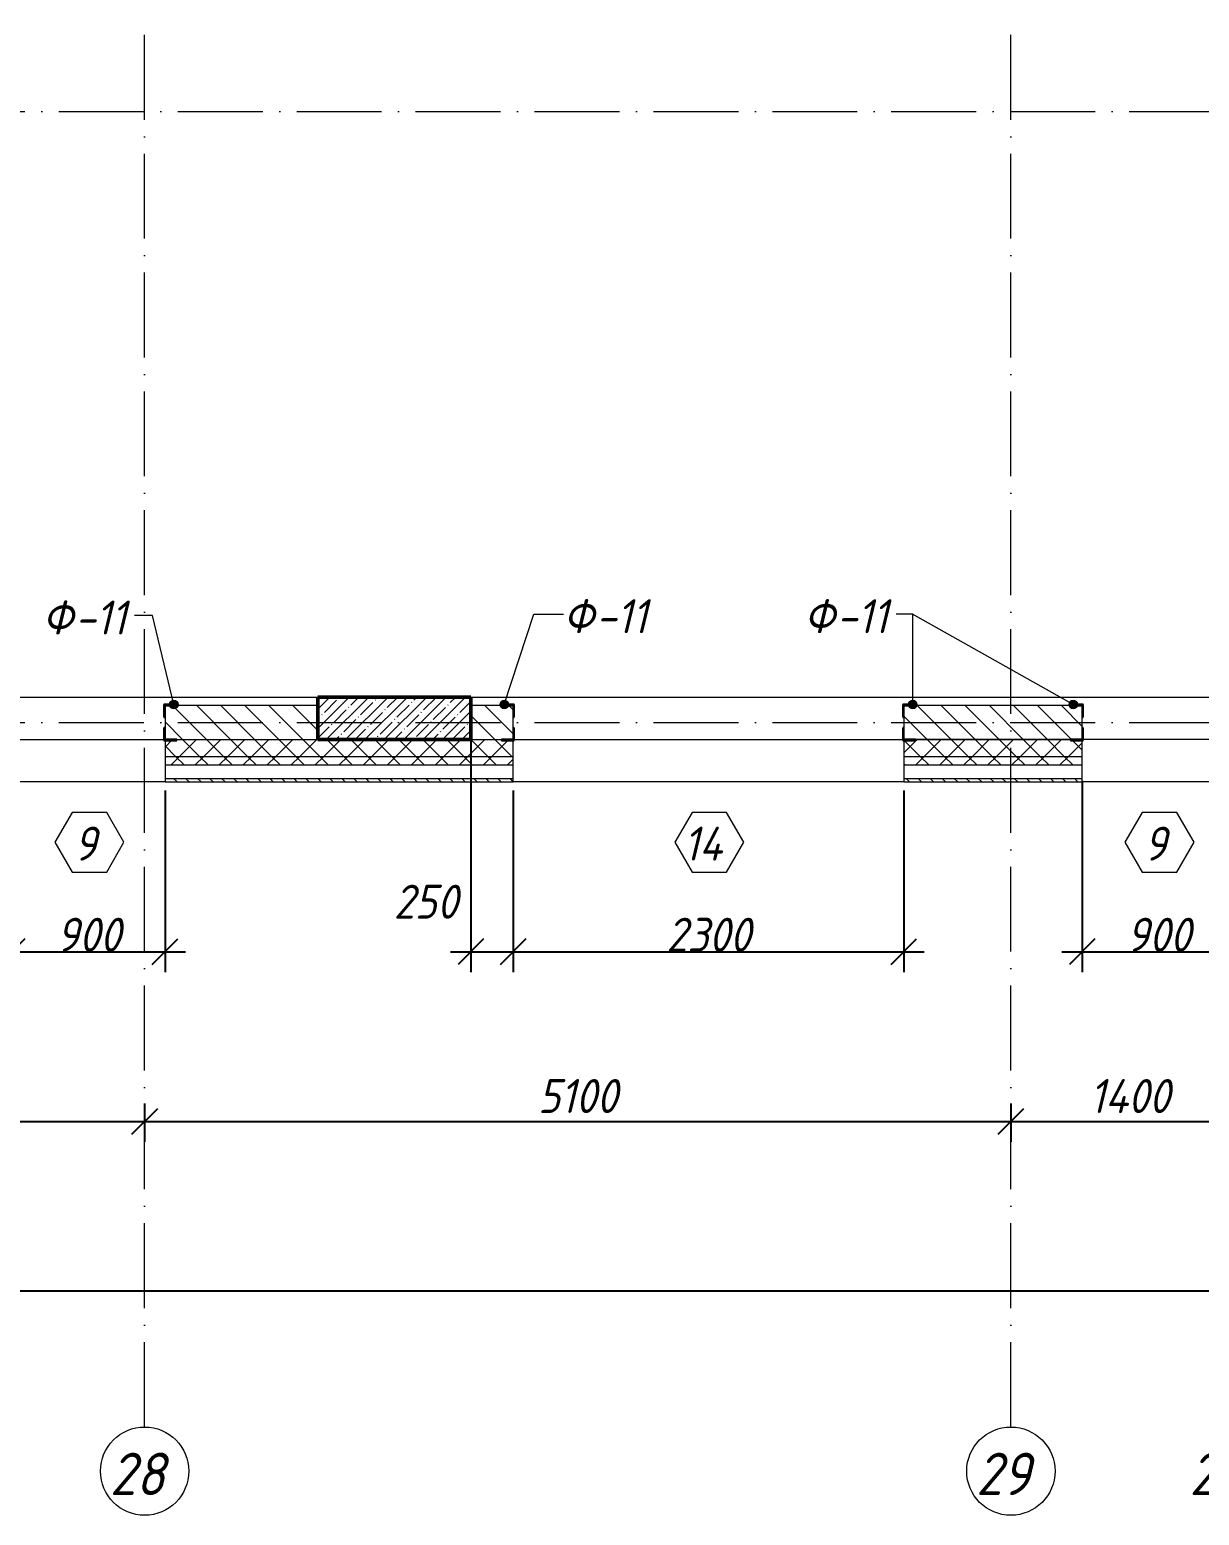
# Model space of a CAD drawing. Header units: millimetres. Extents: x -269418 to 201924, y -5890 to 98643.
# Drawn here: x 100034 to 106919, y -4670 to 4081 of the extents above; entities that cross this region are included whole.
import ezdxf

# ---------------------------------------------------------------- set-up
doc = ezdxf.new("R2010")
doc.units = ezdxf.units.MM
doc.linetypes.add('50_200_ШТРИХ_1Т_ш5_п1_п1_', pattern=[700, 500, -100, 0, -100])
for name, color, linetype, lineweight in [('A-ANNO-DIMS', 7, 'Continuous', 9), ('A-DETL', 7, 'Continuous', 9), ('A-GENM-1', 7, 'Continuous', 25), ('A-GENM-IDEN', 7, 'Continuous', 9), ('A-GLAZ-IDEN', 7, 'Continuous', 9), ('A-WALL', 7, 'Continuous', 5), ('A-WALL-1', 7, 'Continuous', 9), ('A-WALL-FNSH-1', 7, 'Continuous', 9), ('A-WALL-PATT-2', 7, 'Continuous', 5), ('I-WALL', 7, 'Continuous', 5), ('S-COLS', 7, 'Continuous', 9), ('S-COLS-1', 7, 'Continuous', 5), ('S-COLS-2', 7, 'Continuous', 50), ('Оси', 7, 'Continuous', 9), ('Оси-1', 7, '50_200_ШТРИХ_1Т_ш5_п1_п1_', 9)]:
    doc.layers.add(name, color=color, linetype=linetype, lineweight=lineweight)
doc.layers.add('A-WALL-2', color=7, linetype='Continuous', lineweight=13, true_color=0xce0000)
doc.layers.add('A-WALL-PATT-1', color=7, linetype='Continuous', lineweight=5, true_color=0xce0000)
doc.styles.add('ISOCPEUR_I', font='isocpeui.ttf', dxfattribs={"width": 0.9, "height": 250})
doc.styles.add('ISOCPEUR_I_2', font='isocpeui.ttf', dxfattribs={"width": 0.9, "height": 200})
doc.dimstyles.new('ISO-2_0_0_9К_СРЕДНИЙ_1', dxfattribs={"dimscale": 304.8, "dimtxt": 199.196235, "dimasz": 0.492126, "dimexe": 0.393701, "dimexo": 0, "dimgap": 0, "dimtad": 1, "dimdec": 0, "dimzin": 0, "dimdsep": 46, "dimtxsty": 'ISOCPEUR_I_2', "dimblk1": 'OBLIQUE', "dimblk2": 'OBLIQUE', "dimsah": 1, "dimcen": 0.09, "dimdle": 0.393701, "dimazin": 0, "dimtfac": 1, "dimtdec": 4, "dimtix": 1, "dimtmove": 1, "dimatfit": 3, "dimfxl": 1, "dimtvp": 1, "dimtolj": 1, "dimtzin": 0, "dimarcsym": 2})
doc.dimstyles.new('ISO-2_0_0_9К_СРЕДНИЙ_2', dxfattribs={"dimscale": 304.8, "dimtxt": 199.196235, "dimasz": 0.492126, "dimexe": 0.393701, "dimexo": 0, "dimgap": 0, "dimtad": 1, "dimdec": 0, "dimzin": 0, "dimdsep": 46, "dimtxsty": 'ISOCPEUR_I_2', "dimblk1": 'OBLIQUE', "dimblk2": 'OBLIQUE', "dimsah": 1, "dimcen": 0.09, "dimdle": 0.393701, "dimazin": 0, "dimtfac": 1, "dimtdec": 4, "dimtix": 1, "dimtmove": 0, "dimatfit": 3, "dimfxl": 1, "dimtvp": 1, "dimtolj": 1, "dimtzin": 0, "dimarcsym": 2})
doc.dimstyles.new('ISO-2_0_0_9К_СРЕДНИЙ_ФОН', dxfattribs={"dimscale": 304.8, "dimtxt": 199.196235, "dimasz": 0.492126, "dimexe": 0.393701, "dimexo": 0, "dimgap": 0.164042, "dimtad": 1, "dimdec": 0, "dimdsep": 46, "dimtxsty": 'ISOCPEUR_I_2', "dimblk1": 'OBLIQUE', "dimblk2": 'OBLIQUE', "dimsah": 1, "dimcen": 0.09, "dimdle": 0.393701, "dimazin": 0, "dimtfac": 1, "dimtdec": 4, "dimtix": 1, "dimtmove": 0, "dimatfit": 3, "dimfxl": 1, "dimtvp": 1, "dimtfill": 1, "dimtolj": 1, "dimtzin": 0, "dimarcsym": 2})
doc.dimstyles.new('ISO-2_0_0_9К_СРЕДНИЙ_ФОН_2', dxfattribs={"dimscale": 304.8, "dimtxt": 199.196235, "dimasz": 0.492126, "dimexe": 0.393701, "dimexo": 0, "dimgap": 0.164042, "dimtad": 1, "dimdec": 0, "dimdsep": 46, "dimtxsty": 'ISOCPEUR_I_2', "dimblk1": 'OBLIQUE', "dimblk2": 'OBLIQUE', "dimsah": 1, "dimcen": 0.09, "dimdle": 0.393701, "dimazin": 0, "dimtfac": 1, "dimtdec": 4, "dimtix": 1, "dimtmove": 2, "dimatfit": 3, "dimfxl": 1, "dimtvp": 1, "dimtfill": 1, "dimtolj": 1, "dimtzin": 0, "dimarcsym": 2})
pattern_1 = [(45, (0, 0), (-70.71068, 70.71068), []), (135, (0, 0), (-70.71068, -70.71068), [])]
pattern_2 = [(135, (0, 0), (-70.71068, -70.71068), [])]

# ---------------------------------------------------------------- blocks, each defined once
blk = doc.blocks.new('Колонна_Несущая_Прямоугольное сечение - 250х900-V2-АР1_1_Кладочный план 3 этажа')
at = {"layer": 'S-COLS-1'}
h = blk.add_hatch(dxfattribs=at)
h.set_pattern_fill('FP_12', color=256, style=0, pattern_type=2)
h.set_pattern_definition([(45, (-102180, -25), (-57.024626, 57.024626), []), (45, (-102122.975, -25), (-57.024626, 57.024626), [100.806, -20.161, 3.353, -16.808])])
h.paths.add_polyline_path([(-348.7, -125), (450, -125), (450, 125), (-450, 125), (-450, -125)], flags=0)
at = {"layer": 'S-COLS-2'}
for p, q in [((450, 125), (-450, 125)), ((-450, 125), (-450, -125)), ((450, -125), (450, 125)), ((-450, -125), (450, -125))]:
    blk.add_line(p, q, dxfattribs=at)
blk = doc.blocks.new('Фахверк_СКБ_Уголок - Ф-11_200х2500 h-28441216-АР1_1_Кладочный план 3 этажа')
at = {"layer": 'A-GENM-1'}
for p, q in [((200, 156), (125, 156)), ((125, 156), (125, 81)), ((131, 81), (131, 150)), ((131, 150), (200, 150)), ((200, 150), (200, 156)), ((125, 81), (131, 81)), ((131, 19), (125, 19)), ((125, 19), (125, -56)), ((131, -50), (131, 19)), ((125, -56), (200, -56)), ((200, -50), (131, -50)), ((200, -56), (200, -50))]:
    blk.add_line(p, q, dxfattribs=at)
blk = doc.blocks.new('Ось сетки - Круг_Ø6_00__ISO-2_5_0_9K_ кружки поменьше-23056867-АР1_1_Кладочный план 3 этажа')
at = {"layer": 'Оси'}
blk.add_circle((0, 0), 2.6, dxfattribs=at)
blk = doc.blocks.new('_Oblique')
at = {"color": 0, "linetype": 'ByBlock', "lineweight": -2}
blk.add_line((-0.5, -0.5), (0.5, 0.5), dxfattribs=at)
blk = doc.blocks.new('DIMBLOCK35-АР1_1_Кладочный план 3 этажа')
at = {"layer": 'A-ANNO-DIMS', "color": 0, "lineweight": -2, "transparency": 16777216}
for p, q in [((98610, -2244.1), (98610, -2470.2)), ((100710, -2244.1), (100710, -2470.2)), ((98490, -2350.2), (100830, -2350.2))]:
    blk.add_line(p, q, dxfattribs=at)
at = {"layer": 'Defpoints', "color": 0, "transparency": 16777216}
for p in [(98610, -2244.1), (100710, -2244.1), (100710, -2350.2)]:
    blk.add_point(p, dxfattribs=at)
at = {"layer": 'A-ANNO-DIMS', "color": 0, "lineweight": -2, "transparency": 16777216, "xscale": 150, "yscale": 150, "zscale": 150, "rotation": 180}
blk.add_blockref('_Oblique', (98610, -2350.2), dxfattribs=at)
at = {"layer": 'A-ANNO-DIMS', "color": 0, "lineweight": -2, "transparency": 16777216, "xscale": 150, "yscale": 150, "zscale": 150}
blk.add_blockref('_Oblique', (100710, -2350.2), dxfattribs=at)
at = {"layer": 'A-ANNO-DIMS', "color": 0, "transparency": 16777216, "insert": (99660, -2200.2), "char_height": 200, "width": 560.814, "attachment_point": 5, "style": 'ISOCPEUR_I_2', "bg_fill": 3, "box_fill_scale": 1.1, "bg_fill_color": 256, "bg_fill_true_color": 13158600, "bg_fill_transparency": 0}
blk.add_mtext('\\A1;2100', dxfattribs=at)
blk = doc.blocks.new('DIMBLOCK36-АР1_1_Кладочный план 3 этажа')
at = {"layer": 'A-ANNO-DIMS', "color": 0, "lineweight": -2, "transparency": 16777216}
for p, q in [((100710, -2244.1), (100710, -2470.2)), ((105810, -2244.1), (105810, -2470.2)), ((100590, -2350.2), (105930, -2350.2))]:
    blk.add_line(p, q, dxfattribs=at)
at = {"layer": 'Defpoints', "color": 0, "transparency": 16777216}
for p in [(100710, -2244.1), (105810, -2244.1), (105810, -2350.2)]:
    blk.add_point(p, dxfattribs=at)
at = {"layer": 'A-ANNO-DIMS', "color": 0, "lineweight": -2, "transparency": 16777216, "xscale": 150, "yscale": 150, "zscale": 150, "rotation": 180}
blk.add_blockref('_Oblique', (100710, -2350.2), dxfattribs=at)
at = {"layer": 'A-ANNO-DIMS', "color": 0, "lineweight": -2, "transparency": 16777216, "xscale": 150, "yscale": 150, "zscale": 150}
blk.add_blockref('_Oblique', (105810, -2350.2), dxfattribs=at)
at = {"layer": 'A-ANNO-DIMS', "color": 0, "transparency": 16777216, "insert": (103260, -2200.2), "char_height": 200, "width": 560.814, "attachment_point": 5, "style": 'ISOCPEUR_I_2', "bg_fill": 3, "box_fill_scale": 1.1, "bg_fill_color": 256, "bg_fill_true_color": 13158600, "bg_fill_transparency": 0}
blk.add_mtext('\\A1;5100', dxfattribs=at)
blk = doc.blocks.new('DIMBLOCK37-АР1_1_Кладочный план 3 этажа')
at = {"layer": 'A-ANNO-DIMS', "color": 0, "lineweight": -2, "transparency": 16777216}
for p, q in [((105810, -2244.1), (105810, -2470.2)), ((107210, -2244.1), (107210, -2470.2)), ((105690, -2350.2), (107330, -2350.2))]:
    blk.add_line(p, q, dxfattribs=at)
at = {"layer": 'Defpoints', "color": 0, "transparency": 16777216}
for p in [(105810, -2244.1), (107210, -2244.1), (107210, -2350.2)]:
    blk.add_point(p, dxfattribs=at)
at = {"layer": 'A-ANNO-DIMS', "color": 0, "lineweight": -2, "transparency": 16777216, "xscale": 150, "yscale": 150, "zscale": 150, "rotation": 180}
blk.add_blockref('_Oblique', (105810, -2350.2), dxfattribs=at)
at = {"layer": 'A-ANNO-DIMS', "color": 0, "lineweight": -2, "transparency": 16777216, "xscale": 150, "yscale": 150, "zscale": 150}
blk.add_blockref('_Oblique', (107210, -2350.2), dxfattribs=at)
at = {"layer": 'A-ANNO-DIMS', "color": 0, "transparency": 16777216, "insert": (106510, -2200.2), "char_height": 200, "width": 579.201, "attachment_point": 5, "style": 'ISOCPEUR_I_2', "bg_fill": 3, "box_fill_scale": 1.1, "bg_fill_color": 256, "bg_fill_true_color": 13158600, "bg_fill_transparency": 0}
blk.add_mtext('\\A1;1400', dxfattribs=at)
blk = doc.blocks.new('DIMBLOCK42-АР1_1_Кладочный план 3 этажа')
at = {"layer": 'A-ANNO-DIMS', "color": 0, "lineweight": -2, "transparency": 16777216}
for p, q in [((110, -3243.8), (110, -3469.8)), ((125010, -3243.8), (125010, -3469.8)), ((-10, -3349.8), (60857.6, -3349.8)), ((125130, -3349.8), (61679.4, -3349.8))]:
    blk.add_line(p, q, dxfattribs=at)
at = {"layer": 'Defpoints', "color": 0, "transparency": 16777216}
for p in [(110, -3243.8), (125010, -3243.8), (125010, -3349.8)]:
    blk.add_point(p, dxfattribs=at)
at = {"layer": 'A-ANNO-DIMS', "color": 0, "lineweight": -2, "transparency": 16777216, "xscale": 150, "yscale": 150, "zscale": 150, "rotation": 180}
blk.add_blockref('_Oblique', (110, -3349.8), dxfattribs=at)
at = {"layer": 'A-ANNO-DIMS', "color": 0, "lineweight": -2, "transparency": 16777216, "xscale": 150, "yscale": 150, "zscale": 150}
blk.add_blockref('_Oblique', (125010, -3349.8), dxfattribs=at)
at = {"layer": 'A-ANNO-DIMS', "color": 0, "transparency": 16777216, "insert": (60827.2, -3038.5), "char_height": 200, "width": 882.593, "attachment_point": 1, "line_spacing_factor": 1.149209, "style": 'ISOCPEUR_I_2', "bg_fill": 3, "box_fill_scale": 1.1, "bg_fill_color": 256, "bg_fill_true_color": 13158600, "bg_fill_transparency": 0}
blk.add_mtext('\\A1;124900', dxfattribs=at)
blk = doc.blocks.new('AAR_СКБ_Марка_Окна_Перемычка и проем - Марка проема-25443838-АР1_1_Кладочный план 3 этажа')
at = {"layer": 'A-GLAZ-IDEN'}
for p, q in [((-0.968, -0.984), (-1.986, -2.747)), ((1.067, -0.984), (-0.968, -0.984)), ((2.085, -2.747), (1.067, -0.984)), ((-1.986, -2.747), (-0.968, -4.509)), ((1.067, -4.509), (2.085, -2.747)), ((-0.968, -4.509), (1.067, -4.509))]:
    blk.add_line(p, q, dxfattribs=at)
blk = doc.blocks.new('DIMBLOCK263-АР1_1_Кладочный план 3 этажа')
at = {"layer": 'A-ANNO-DIMS', "color": 0, "lineweight": -2, "transparency": 16777216}
for p, q in [((102630, -100), (102630, -1470)), ((102880, -400), (102880, -1470)), ((102510, -1350), (103000, -1350))]:
    blk.add_line(p, q, dxfattribs=at)
at = {"layer": 'Defpoints', "color": 0, "transparency": 16777216}
for p in [(102630, -100), (102880, -400), (102880, -1350)]:
    blk.add_point(p, dxfattribs=at)
at = {"layer": 'A-ANNO-DIMS', "color": 0, "lineweight": -2, "transparency": 16777216, "xscale": 150, "yscale": 150, "zscale": 150, "rotation": 180}
blk.add_blockref('_Oblique', (102630, -1350), dxfattribs=at)
at = {"layer": 'A-ANNO-DIMS', "color": 0, "lineweight": -2, "transparency": 16777216, "xscale": 150, "yscale": 150, "zscale": 150}
blk.add_blockref('_Oblique', (102880, -1350), dxfattribs=at)
at = {"layer": 'A-ANNO-DIMS', "color": 0, "transparency": 16777216, "insert": (102176.6, -955.4), "char_height": 200, "width": 455.087, "attachment_point": 1, "line_spacing_factor": 1.149209, "style": 'ISOCPEUR_I_2'}
blk.add_mtext('\\A1;250', dxfattribs=at)
blk = doc.blocks.new('DIMBLOCK264-АР1_1_Кладочный план 3 этажа')
at = {"layer": 'A-ANNO-DIMS', "color": 0, "lineweight": -2, "transparency": 16777216}
for p, q in [((102880, -400), (102880, -1470)), ((105180, -400), (105180, -1470)), ((102760, -1350), (105300, -1350))]:
    blk.add_line(p, q, dxfattribs=at)
at = {"layer": 'Defpoints', "color": 0, "transparency": 16777216}
for p in [(102880, -400), (105180, -400), (105180, -1350)]:
    blk.add_point(p, dxfattribs=at)
at = {"layer": 'A-ANNO-DIMS', "color": 0, "lineweight": -2, "transparency": 16777216, "xscale": 150, "yscale": 150, "zscale": 150, "rotation": 180}
blk.add_blockref('_Oblique', (102880, -1350), dxfattribs=at)
at = {"layer": 'A-ANNO-DIMS', "color": 0, "lineweight": -2, "transparency": 16777216, "xscale": 150, "yscale": 150, "zscale": 150}
blk.add_blockref('_Oblique', (105180, -1350), dxfattribs=at)
at = {"layer": 'A-ANNO-DIMS', "color": 0, "transparency": 16777216, "insert": (104030, -1250), "char_height": 200, "width": 606.782, "attachment_point": 5, "style": 'ISOCPEUR_I_2'}
blk.add_mtext('\\A1;2300', dxfattribs=at)
blk = doc.blocks.new('DIMBLOCK291-АР1_1_Кладочный план 3 этажа')
at = {"layer": 'A-ANNO-DIMS', "color": 0, "lineweight": -2, "transparency": 16777216}
for p, q in [((99930, -400), (99930, -1470)), ((100830, -400), (100830, -1470)), ((99810, -1350), (100950, -1350))]:
    blk.add_line(p, q, dxfattribs=at)
at = {"layer": 'Defpoints', "color": 0, "transparency": 16777216}
for p in [(99930, -400), (100830, -400), (100830, -1350)]:
    blk.add_point(p, dxfattribs=at)
at = {"layer": 'A-ANNO-DIMS', "color": 0, "lineweight": -2, "transparency": 16777216, "xscale": 150, "yscale": 150, "zscale": 150, "rotation": 180}
blk.add_blockref('_Oblique', (99930, -1350), dxfattribs=at)
at = {"layer": 'A-ANNO-DIMS', "color": 0, "lineweight": -2, "transparency": 16777216, "xscale": 150, "yscale": 150, "zscale": 150}
blk.add_blockref('_Oblique', (100830, -1350), dxfattribs=at)
at = {"layer": 'A-ANNO-DIMS', "color": 0, "transparency": 16777216, "insert": (100380, -1250), "char_height": 200, "width": 455.087, "attachment_point": 5, "style": 'ISOCPEUR_I_2'}
blk.add_mtext('\\A1;900', dxfattribs=at)
blk = doc.blocks.new('DIMBLOCK293-АР1_1_Кладочный план 3 этажа')
at = {"layer": 'A-ANNO-DIMS', "color": 0, "lineweight": -2, "transparency": 16777216}
for p, q in [((106230, -342.7), (106230, -1470)), ((107130, -342.7), (107130, -1470)), ((106110, -1350), (107250, -1350))]:
    blk.add_line(p, q, dxfattribs=at)
at = {"layer": 'Defpoints', "color": 0, "transparency": 16777216}
for p in [(106230, -342.7), (107130, -342.7), (107130, -1350)]:
    blk.add_point(p, dxfattribs=at)
at = {"layer": 'A-ANNO-DIMS', "color": 0, "lineweight": -2, "transparency": 16777216, "xscale": 150, "yscale": 150, "zscale": 150, "rotation": 180}
blk.add_blockref('_Oblique', (106230, -1350), dxfattribs=at)
at = {"layer": 'A-ANNO-DIMS', "color": 0, "lineweight": -2, "transparency": 16777216, "xscale": 150, "yscale": 150, "zscale": 150}
blk.add_blockref('_Oblique', (107130, -1350), dxfattribs=at)
at = {"layer": 'A-ANNO-DIMS', "color": 0, "transparency": 16777216, "insert": (106680, -1250), "char_height": 200, "width": 455.087, "attachment_point": 5, "style": 'ISOCPEUR_I_2'}
blk.add_mtext('\\A1;900', dxfattribs=at)

msp = doc.modelspace()

# ---------------------------------------------------------------- hatches: boundary and pattern name
at = {"layer": 'A-GENM-IDEN'}
h = msp.add_hatch(color=256, dxfattribs=at)
edge = h.paths.add_edge_path(flags=0)
edge.add_arc((100882.3, 106), 25, 0, 360)
h = msp.add_hatch(color=256, dxfattribs=at)
edge = h.paths.add_edge_path(flags=0)
edge.add_arc((102827.7, 106), 25, 0, 360)
h = msp.add_hatch(color=256, dxfattribs=at)
edge = h.paths.add_edge_path(flags=0)
edge.add_arc((105232.3, 106), 25, 0, 360)
h = msp.add_hatch(color=256, dxfattribs=at)
edge = h.paths.add_edge_path(flags=0)
edge.add_arc((106177.7, 106), 25, 0, 360)
at = {"layer": 'A-WALL-PATT-1'}
h = msp.add_hatch(dxfattribs=at)
h.set_pattern_fill('FP_1', color=256, style=0, pattern_type=2)
h.set_pattern_definition(pattern_2)
h.paths.add_polyline_path([(100899, -100), (101730, -100), (101730, 100), (100830, 100), (100830, -100)], flags=0)
h = msp.add_hatch(dxfattribs=at)
h.set_pattern_fill('FP_1', color=256, style=0, pattern_type=2)
h.set_pattern_definition(pattern_2)
h.paths.add_polyline_path([(106230, -100), (106230, 100), (105180, 100), (105180, -100), (106161, -100)], flags=0)
h.paths.add_polyline_path([(102880, -100), (102880, 100), (102630, 100), (102630, -100), (102811, -100)], flags=0)
at = {"layer": 'A-WALL-PATT-2'}
h = msp.add_hatch(dxfattribs=at)
h.set_pattern_fill('FP_2', color=256, style=0, pattern_type=2)
h.set_pattern_definition(pattern_1)
h.paths.add_polyline_path([(112530, -200), (113680, -200), (113679.5, -106), (113611, -106), (113611, -100), (112530, -100)], flags=0)
h.paths.add_polyline_path([(125080, -200), (125080, -100), (123730, -100), (123730, -200)], flags=0)
h.paths.add_polyline_path([(117930, -200), (119330, -200), (119329.5, -106), (119261, -104.9), (119261, -100), (117930, -100)], flags=0)
h.paths.add_polyline_path([(111630, -200), (111629.5, -106), (111561, -106), (111561, -100), (110799, -100), (110799, -106), (110730, -106), (110730, -200), (111621.3, -200)], flags=0)
h.paths.add_polyline_path([(108030, -200), (108030, -100), (107130, -100), (107130, -200), (107246.7, -200)], flags=0)
h.paths.add_polyline_path([(97149, -200), (98130, -200), (98129.5, -106), (98061, -106), (98061, -100), (97149, -100), (97149, -106), (97080, -106), (97080, -200)], flags=0)
h.paths.add_polyline_path([(105180, -200), (106230, -200), (106229.5, -106), (106161, -106), (106161, -100), (105249, -100), (105249, -106), (105180, -106)], flags=0)
h.paths.add_polyline_path([(101831.3, -200), (102880, -200), (102879.5, -106), (102811, -106), (102811, -100), (100899, -100), (100899, -106), (100830, -106), (100830, -200), (101730, -200)], flags=0)
h.paths.add_polyline_path([(91000.5, -200), (91030, -200), (91030, -100), (89260, -100), (89260, -200)], flags=0)
h = msp.add_hatch(dxfattribs=at)
h.set_pattern_fill('FP_2', color=256, style=0, pattern_type=2)
h.set_pattern_definition(pattern_1)
h.paths.add_polyline_path([(117930, -250), (119330, -250), (119330, -200), (117930, -200)], flags=0)
h.paths.add_polyline_path([(125180, -250), (125180, -200), (123730, -200), (123730, -250), (125080, -250)], flags=0)
h.paths.add_polyline_path([(111630, -250), (111630, -200), (110730, -200), (110730, -250), (111308.3, -250)], flags=0)
h.paths.add_polyline_path([(107130, -250), (108030, -250), (108030, -200), (107130, -200)], flags=0)
h.paths.add_polyline_path([(112530, -250), (113680, -250), (113680, -200), (112530, -200)], flags=0)
h.paths.add_polyline_path([(105180, -250), (106230, -250), (106230, -200), (105180, -200)], flags=0)
h.paths.add_polyline_path([(100830, -250), (102880, -250), (102880, -200), (100830, -200)], flags=0)
h.paths.add_polyline_path([(97080, -250), (98130, -250), (98130, -200), (97080, -200)], flags=0)
h.paths.add_polyline_path([(91000.5, -250), (91030, -250), (91030, -200), (89210, -200), (89210, -250)], flags=0)
h = msp.add_hatch(dxfattribs=at)
h.set_pattern_fill('FP_3', color=256, style=0, pattern_type=2)
h.set_pattern_definition([(135, (0, 0), (-35.35534, -35.35534), [])])
h.paths.add_polyline_path([(125180, -350), (125310, -350), (125310, -330), (123730, -330), (123730, -350), (125080, -350)], flags=0)
h.paths.add_polyline_path([(111630, -350), (111630, -330), (110730, -330), (110730, -350), (111308.3, -350)], flags=0)
h.paths.add_polyline_path([(113680, -350), (113680, -330), (112530, -330), (112530, -350), (112662.1, -350)], flags=0)
h.paths.add_polyline_path([(117930, -350), (119330, -350), (119330, -330), (117930, -330)], flags=0)
h.paths.add_polyline_path([(102880, -350), (102880, -330), (100830, -330), (100830, -350), (101831.3, -350)], flags=0)
h.paths.add_polyline_path([(97769.8, -350), (98130, -350), (98130, -330), (97080, -330), (97080, -350)], flags=0)
h.paths.add_polyline_path([(91030, -350), (91030, -330), (89110, -330), (89110, -350), (91000.5, -350)], flags=0)
h.paths.add_polyline_path([(106230, -350), (106230, -330), (105180, -330), (105180, -350)], flags=0)
h.paths.add_polyline_path([(107130, -350), (108030, -350), (108030, -330), (107130, -330)], flags=0)

# ---------------------------------------------------------------- linework, layer by layer
at = {"layer": 'A-DETL'}
for p, q in [((100830, -250), (102880, -250)), ((105180, -250), (106230, -250))]:
    msp.add_line(p, q, dxfattribs=at)
at = {"layer": 'A-GENM-IDEN'}
for p, q in [((100756.6, 631.1), (100651.1, 631.1)), ((100882.3, 106), (100756.6, 631.1)), ((102827.7, 106), (103001.7, 638.7)), ((103001.7, 638.7), (103175.7, 638.7)), ((105232.3, 638.7), (105135.5, 638.7)), ((105231.4, 638.7), (105135.5, 638.7)), ((106177.7, 106), (105231.4, 638.7)), ((105232.3, 106), (105232.3, 638.7))]:
    msp.add_line(p, q, dxfattribs=at)
for centre in [(100882.3, 106), (102827.7, 106), (105232.3, 106), (106177.7, 106)]:
    msp.add_circle(centre, 25, dxfattribs=at)
at = {"layer": 'A-WALL'}
for p, q in [((100830, -200), (102880, -200)), ((105180, -200), (106230, -200)), ((100830, -330), (102880, -330)), ((105180, -330), (106230, -330))]:
    msp.add_line(p, q, dxfattribs=at)
at = {"layer": 'A-WALL-1'}
for p, q in [((99930, -100), (100824, -100)), ((100830, -106), (100830, -330)), ((102880, -330), (102880, -106)), ((102886, -100), (105174, -100)), ((105180, -106), (105180, -330)), ((106161, -100), (105249, -100)), ((106230, -330), (106230, -106)), ((108924, -100), (106236, -100)), ((100830, -350), (99930, -350)), ((105180, -350), (102880, -350)), ((107130, -350), (106230, -350))]:
    msp.add_line(p, q, dxfattribs=at)
at = {"layer": 'A-WALL-2'}
for p, q in [((101730, 100), (100899, 100)), ((102811, 100), (102630, 100)), ((106161, 100), (105249, 100)), ((100830, 31), (100830, -31)), ((102880, -31), (102880, 31)), ((105180, 31), (105180, -31)), ((106230, -31), (106230, 31)), ((100899, -100), (101730, -100)), ((102630, -100), (102811, -100)), ((105249, -100), (106161, -100))]:
    msp.add_line(p, q, dxfattribs=at)
at = {"layer": 'A-WALL-FNSH-1'}
for p, q in [((100830, -330), (100830, -350)), ((100830, -350), (102880, -350)), ((102880, -350), (102880, -330)), ((105180, -330), (105180, -350)), ((105180, -350), (106230, -350)), ((106230, -350), (106230, -330))]:
    msp.add_line(p, q, dxfattribs=at)
at = {"layer": 'I-WALL'}
for p, q in [((99930, 150), (101730, 150)), ((102630, 150), (107130, 150))]:
    msp.add_line(p, q, dxfattribs=at)
at = {"layer": 'Оси-1'}
for p, q in [((100710, -4150), (100710, 28636.9)), ((105810, -4150), (105810, 28636.9)), ((-6210, 3600), (125951.6, 3600)), ((-6210, 0), (125951.6, 0))]:
    msp.add_line(p, q, dxfattribs=at)

# ---------------------------------------------------------------- block references
at = {"layer": 'A-GENM-1'}
for p in [(100699, -50), (105049, -50)]:
    msp.add_blockref('Фахверк_СКБ_Уголок - Ф-11_200х2500 h-28441216-АР1_1_Кладочный план 3 этажа', p, dxfattribs=at)
at = {"layer": 'A-GENM-1', "rotation": 180}
for p in [(103011, 50), (106361, 50)]:
    msp.add_blockref('Фахверк_СКБ_Уголок - Ф-11_200х2500 h-28441216-АР1_1_Кладочный план 3 этажа', p, dxfattribs=at)
at = {"layer": 'A-GLAZ-IDEN', "xscale": 99.99999999999993, "yscale": 99.99999999999993, "zscale": 99.99999999999993}
for p in [(100380, -430.7), (104030, -430.7), (106680, -430.7)]:
    msp.add_blockref('AAR_СКБ_Марка_Окна_Перемычка и проем - Марка проема-25443838-АР1_1_Кладочный план 3 этажа', p, dxfattribs=at)
at = {"layer": 'S-COLS'}
msp.add_blockref('Колонна_Несущая_Прямоугольное сечение - 250х900-V2-АР1_1_Кладочный план 3 этажа', (102180, 25), dxfattribs=at)
at = {"layer": 'Оси', "xscale": 99.99999999999993, "yscale": 99.99999999999993, "zscale": 99.99999999999993}
for p in [(100710, -4410), (105810, -4410)]:
    msp.add_blockref('Ось сетки - Круг_Ø6_00__ISO-2_5_0_9K_ кружки поменьше-23056867-АР1_1_Кладочный план 3 этажа', p, dxfattribs=at)

# ---------------------------------------------------------------- texts
at = {"layer": 'A-GENM-IDEN', "char_height": 200, "attachment_point": 1, "style": 'ISOCPEUR_I_2'}
for s, insert, width in [('\\fISOCPEUR|b0|i1|c204|p34|;\\W.9;Ф', (100108.9, 718.7), 230.886), ('-11', (100299.4, 718.7), 389.62), ('\\fISOCPEUR|b0|i1|c204|p34|;\\W.9;Ф', (103175.7, 726.4), 230.886), ('-11', (103366.2, 726.4), 389.62), ('\\fISOCPEUR|b0|i1|c204|p34|;\\W.9;Ф', (104593.2, 726.4), 230.886), ('\\fISOCPEUR|b0|i1|c204|p34|;\\W.9;Ф', (104593.2, 726.4), 230.886), ('-11', (104783.7, 726.4), 389.62), ('-11', (104783.7, 726.4), 389.62)]:
    msp.add_mtext(s, dxfattribs=dict(at, insert=insert, width=width))
at = {"layer": 'A-GLAZ-IDEN', "char_height": 200, "attachment_point": 1, "style": 'ISOCPEUR_I_2'}
for s, insert, width in [('\\fISOCPEUR|b0|i1|c204|p34|;\\W.9;9', (100293.8, -613.4), 158.734), ('14', (103884, -613.4), 303.038), ('\\fISOCPEUR|b0|i1|c204|p34|;\\W.9;9', (106593.8, -613.4), 158.734)]:
    msp.add_mtext(s, dxfattribs=dict(at, insert=insert, width=width))
at = {"layer": 'Оси', "char_height": 250, "attachment_point": 1, "style": 'ISOCPEUR_I'}
for s, insert, width in [('28', (100505.1, -4301.2), 404.05), ('29', (105605.1, -4301.2), 404.05), ('29/1', (106862, -4301.2), 750.379)]:
    msp.add_mtext(s, dxfattribs=dict(at, insert=insert, width=width))

# ---------------------------------------------------------------- dimensions: what is measured, and where the dimension line sits
at = {"layer": 'A-ANNO-DIMS'}
dim = msp.add_linear_dim(base=(102880, -1350), p1=(102630, -100), p2=(102880, -400), dimstyle='ISO-2_0_0_9К_СРЕДНИЙ_1', override={"dimpost": '<>', "dimfxl": 390.51243}, dxfattribs=at)
dim.commit()
dim.dimension.update_dxf_attribs({"geometry": 'DIMBLOCK263-АР1_1_Кладочный план 3 этажа', "text_midpoint": (102404.1, -1222), "dimtype": 160})
for base, p1, p2, override, picture, middle in [((107130, -1350), (106230, -342.7), (107130, -342.7), {"dimpost": '<>', "dimfxl": 900}, 'DIMBLOCK293-АР1_1_Кладочный план 3 этажа', (106680, -1250)), ((100830, -1350), (99930, -400), (100830, -400), {"dimpost": '<>', "dimfxl": 900}, 'DIMBLOCK291-АР1_1_Кладочный план 3 этажа', (100380, -1250)), ((105180, -1350), (102880, -400), (105180, -400), {"dimpost": '<>', "dimfxl": 2300}, 'DIMBLOCK264-АР1_1_Кладочный план 3 этажа', (104030, -1250))]:
    dim = msp.add_linear_dim(base=base, p1=p1, p2=p2, dimstyle='ISO-2_0_0_9К_СРЕДНИЙ_2', override=override, dxfattribs=at)
    dim.commit()
    dim.dimension.update_dxf_attribs({"geometry": picture, "text_midpoint": middle})

# ---------------------------------------------------------------- next in the draw order: dimensions: what is measured, and where the dimension line sits
dim = msp.add_linear_dim(base=(100710, -2350.2), p1=(98610, -2244.1), p2=(100710, -2244.1), dimstyle='ISO-2_0_0_9К_СРЕДНИЙ_ФОН', override={"dimpost": '<>', "dimfxl": 2100}, dxfattribs=at)
dim.commit()
dim.dimension.update_dxf_attribs({"geometry": 'DIMBLOCK35-АР1_1_Кладочный план 3 этажа', "text_midpoint": (99660, -2200.2)})
dim = msp.add_linear_dim(base=(125010, -3349.8), p1=(110, -3243.8), p2=(125010, -3243.8), dimstyle='ISO-2_0_0_9К_СРЕДНИЙ_ФОН_2', override={"dimpost": '<>', "dimfxl": 124899.999966}, dxfattribs=at)
dim.commit()
dim.dimension.update_dxf_attribs({"geometry": 'DIMBLOCK42-АР1_1_Кладочный план 3 этажа', "text_midpoint": (61268.5, -3171.9), "dimtype": 160})

# ---------------------------------------------------------------- next in the draw order: dimensions: what is measured, and where the dimension line sits
dim = msp.add_linear_dim(base=(105810, -2350.2), p1=(100710, -2244.1), p2=(105810, -2244.1), dimstyle='ISO-2_0_0_9К_СРЕДНИЙ_ФОН', override={"dimpost": '<>', "dimfxl": 5100}, dxfattribs=at)
dim.commit()
dim.dimension.update_dxf_attribs({"geometry": 'DIMBLOCK36-АР1_1_Кладочный план 3 этажа', "text_midpoint": (103260, -2200.2)})

# ---------------------------------------------------------------- next in the draw order: dimensions: what is measured, and where the dimension line sits
dim = msp.add_linear_dim(base=(107210, -2350.2), p1=(105810, -2244.1), p2=(107210, -2244.1), dimstyle='ISO-2_0_0_9К_СРЕДНИЙ_ФОН', override={"dimpost": '<>', "dimfxl": 1400}, dxfattribs=at)
dim.commit()
dim.dimension.update_dxf_attribs({"geometry": 'DIMBLOCK37-АР1_1_Кладочный план 3 этажа', "text_midpoint": (106510, -2200.2)})

doc.saveas('drawing.dxf')
